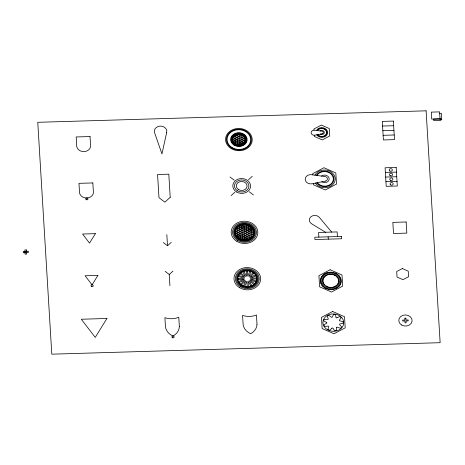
<?xml version="1.0" encoding="UTF-8"?>
<svg xmlns="http://www.w3.org/2000/svg" width="465" height="465" viewBox="0 0 465 465"><rect width="100%" height="100%" fill="white"/><g stroke="black" fill="none" stroke-linecap="round" stroke-linejoin="round"><path stroke-width="0.7" d="M336.573 327.72L336.509 330.476L334.538 330.824L333.045 328.337A0.686 0.575 2.4 0 0 331.94 328.203M243.59 285.911L245.753 280.866L241.428 284.807M249.908 271.165L247.746 276.21L247.421 270.828M244.7 286.254L246.863 281.215L247.194 286.591M251.024 271.514L248.862 276.553L253.181 272.618M331.923 328.22L329.755 330.266L327.953 329.476L328.714 326.79A0.686 0.575 2.4 0 0 327.959 326.099L324.675 326.488L323.884 324.919L326.54 323.297A0.686 0.575 2.4 0 0 326.488 322.367M163.378 242.596L167.505 245.764L171.236 242.364M231.146 195.579L234.877 192.173M248.508 179.746L252.239 176.345M169.917 285.644L169.243 274.513L172.974 271.112M240.55 284.132L244.875 280.192L239.051 282.424M254.059 273.292L249.74 277.227L255.564 274.995M232.907 137.512L239.15 134.211L243.927 136.309M232.477 139.988L242.05 134.937M233.122 141.906L243.863 136.239M234.482 143.447L244.962 137.913M236.604 144.58L245.305 139.982M240.422 144.818L243.951 142.953M235.726 229.292L244.898 224.456M235.063 231.907L248.019 225.066M235.302 234.029L250.24 226.153M236.115 235.854L251.896 227.53M237.388 237.441L253.076 229.164M239.144 238.766L253.785 231.041M241.504 239.777L253.89 233.238M244.939 240.219L252.925 236.005M336.945 317.798L339.834 316.502L341.211 317.758L339.398 320.048A0.686 0.575 2.4 0 0 339.822 320.914L343.083 321.489L343.187 323.181L340.02 323.936A0.686 0.575 2.4 0 0 339.683 324.82L341.769 327.005L340.554 328.337L337.509 327.209A0.686 0.575 2.4 0 0 336.573 327.697M238.545 281.528L244.363 279.296L237.929 279.482M256.07 275.896L250.246 278.128L256.68 277.942M439.704 113.332L441.366 113.286L441.75 119.592L440.088 119.639L439.599 111.879L431.276 112.123L431.694 119.081L440.018 118.837M382.567 126.044L393.663 125.719M382.846 130.682L393.942 130.357M383.125 135.321L394.221 134.99M385.375 172.422L396.465 172.091M385.654 177.06L396.75 176.729M385.933 181.693L397.029 181.367M24.912 251.344L26.476 251.298M237.871 278.494L244.305 278.308L238.237 276.419M256.744 278.924L250.31 279.116L256.378 281M238.632 275.495L244.7 277.378L239.923 273.711M255.983 281.924L249.908 280.04L254.692 283.714M243.555 224.479L252.681 228.484M235.755 134.844L245.276 139.029M233.878 136.135L245.09 141.081M232.785 137.78L244.119 142.772M232.454 139.767L242.381 144.138M233.378 142.302L239.394 144.946M240.364 225.188L253.814 231.117M238.208 226.374L253.896 233.273M236.673 227.827L253.367 235.168M235.645 229.495L252.338 236.848M235.116 231.39L250.804 238.289M235.197 233.558L248.647 239.475M236.33 236.179L245.456 240.196M326.471 322.361L323.646 320.897L324.239 319.292L327.546 319.49A0.686 0.575 2.4 0 0 328.22 318.757L327.145 316.119L328.842 315.224L331.254 317.147A0.686 0.575 2.4 0 0 332.341 316.961L333.539 314.387L335.544 314.619L335.933 317.368A0.686 0.575 2.4 0 0 336.922 317.81M325.552 232.262L311.823 223.909A5.563 4.644 2.4 0 1 310.765 216.899A5.563 4.644 2.4 0 1 319.205 217.207L331.667 232.082M230.024 177.002L234.151 180.17M249.234 191.749L253.367 194.922M335.341 273.118L339.671 276.437M332.731 272.362L340.793 278.547M330.877 272.188L335.195 275.507M336.834 276.762L341.159 280.081M329.336 272.257L332.19 274.449M338.357 279.18L341.211 281.372M327.988 272.478L330.406 274.333M338.648 280.657L341.066 282.511M326.79 272.81L328.976 274.484M338.59 281.86L340.769 283.534M325.715 273.234L327.761 274.798M338.317 282.9L340.357 284.47M324.744 273.734L326.703 275.239M337.881 283.819L339.839 285.324M323.861 274.309L325.779 275.78M337.317 284.638L339.229 286.109M323.076 274.955L324.977 276.413M336.631 285.359L338.532 286.818M322.373 275.669L324.291 277.14M335.829 285.992L337.741 287.463M321.763 276.454L323.721 277.954M334.905 286.539L336.863 288.038M321.245 277.309L323.291 278.872M333.847 286.975L335.887 288.544M320.833 278.239L323.018 279.918M332.626 287.294L334.812 288.968M320.542 279.267L322.96 281.122M331.196 287.446L333.614 289.3M320.397 280.407L323.251 282.598M329.418 287.329L332.272 289.521M320.449 281.697L324.768 285.01M326.407 286.271L330.731 289.585M320.815 283.226L328.871 289.41M321.937 285.341L326.261 288.66M240.713 272.984L245.497 276.658L242.736 271.758M253.896 284.435L249.118 280.767L251.879 285.667M165.116 271.345L169.243 274.513M243.8 271.351L246.56 276.245L246.241 270.863M250.809 286.074L248.048 281.18L248.374 286.556M337.41 236.557L337.131 231.919L318.583 232.471L318.862 237.104M328.139 236.83L328.278 239.15M313.98 130.177L313.91 129.003L321.373 125.068L329.284 128.549L329.731 135.972L322.268 139.907L314.357 136.425L314.288 135.257M312.835 174.875L312.759 173.637L323.954 167.731L335.823 172.957L336.497 184.088L325.302 189.993L313.433 184.768L313.358 183.536M253.431 229.861L253.698 234.273M250.961 226.664L251.623 237.609M243.98 136.361L244.352 142.488M248.612 225.281L249.449 239.12M241.62 134.751L242.195 144.237M246.311 224.612L247.235 239.928M239.324 134.222L239.969 144.888M244.02 224.45L244.974 240.219M237.057 134.402L237.691 144.847M241.777 224.746L242.701 240.062M234.854 135.344L235.377 144.04M239.562 225.548L240.399 239.388M237.377 227.065L238.039 238.01M235.313 230.396L235.581 234.813M166.83 234.633L167.505 245.764M26.581 251.321L26.662 252.687M24.814 251.373L24.895 252.739M321.507 176.084A4.528 3.778 2.4 0 1 327.749 176.159A4.528 3.778 2.4 0 1 328.063 181.373A4.528 3.778 2.4 0 1 321.856 181.815M316.868 175.439A8.725 7.283 2.4 0 1 329.894 173.119A8.725 7.283 2.4 0 1 330.569 184.274A8.725 7.283 2.4 0 1 317.31 182.733M316.252 175.352A9.317 7.777 2.4 0 1 330.197 172.695A9.317 7.777 2.4 0 1 330.923 184.681A9.317 7.777 2.4 0 1 316.706 182.855M314.927 175.166A10.608 8.852 2.4 0 1 330.859 171.777A10.608 8.852 2.4 0 1 331.696 185.558A10.608 8.852 2.4 0 1 315.41 183.117M316.485 130.462A5.83 4.871 2.4 0 1 325.244 128.59A5.83 4.871 2.4 0 1 325.703 136.169A5.83 4.871 2.4 0 1 316.746 134.821M317.211 130.56A5.121 4.278 2.4 0 1 324.884 129.096A5.121 4.278 2.4 0 1 325.279 135.687A5.121 4.278 2.4 0 1 317.461 134.676M317.543 130.607A4.801 4.011 2.4 0 1 324.715 129.322A4.801 4.011 2.4 0 1 325.087 135.466A4.801 4.011 2.4 0 1 317.787 134.612M320.1 130.961A2.488 2.075 2.4 0 1 323.535 131.002A2.488 2.075 2.4 0 1 323.71 133.868A2.488 2.075 2.4 0 1 320.292 134.106M166.703 132.426L161.948 153.909L154.613 132.787A6.254 5.22 2.4 0 1 160.262 126.085A6.254 5.22 2.4 0 1 166.703 132.426M95.383 233.651L89.536 243.114L82.572 234.029L95.383 233.651M97.906 275.385L92.064 284.853L85.095 275.762L97.906 275.385M106.933 318.478L95.244 337.41L81.311 319.24L106.933 318.478M170.207 197.311L164.866 202.17L158.972 197.642L157.571 174.509L168.807 174.177L170.207 197.311M330.127 269.758L318.932 275.664L319.606 286.795L331.475 292.02L342.67 286.115L341.996 274.984L330.127 269.758M402.306 268.555L396.709 271.508L397.046 277.07L402.981 279.68L408.578 276.727L408.241 271.165L402.306 268.555M332.655 311.498L321.46 317.403L322.135 328.534L334.004 333.754L345.193 327.848L344.524 316.717L332.655 311.498M325.314 181.118L312.131 183.78A5.551 4.633 2.4 0 1 305.209 179.438A5.551 4.633 2.4 0 1 311.579 174.701L325.041 176.578A2.773 2.319 2.4 0 1 327.401 178.781A2.773 2.319 2.4 0 1 325.314 181.118M322.199 133.722L314.95 135.181A3.046 2.54 2.4 0 1 311.143 132.804A3.046 2.54 2.4 0 1 314.648 130.206L322.047 131.235A1.517 1.267 2.4 0 1 322.199 133.722M426.103 110.821L37.764 122.307L51.795 354.179L440.14 342.693L426.103 110.821M440.878 118.918L433.595 119.133L433.676 120.522L440.96 120.307L440.878 118.918M393.378 121.08L382.282 121.406L383.41 139.959L394.5 139.628L393.378 121.08M90.036 136.553L76.167 136.966L76.754 146.696A7.004 5.847 2.4 0 0 84.002 151.602A7.004 5.847 2.4 0 0 90.629 146.283L90.036 136.553M396.186 167.452L385.09 167.784L386.212 186.331L397.308 186.006L396.186 167.452M92.843 182.931L78.974 183.338L79.562 193.068A7.004 5.847 2.4 0 0 86.804 197.974A7.004 5.847 2.4 0 0 93.43 192.661L92.843 182.931M406.154 221.979L392.844 222.375L393.512 233.506L406.829 233.11L406.154 221.979M341.45 236.435L314.822 237.226L314.962 239.545L341.589 238.754L341.45 236.435M26.395 249.932L24.831 249.978L25.081 254.128L26.645 254.082L26.395 249.932M28.144 251.274L23.25 251.42L23.331 252.786L28.226 252.64L28.144 251.274M405.858 318.159L404.759 318.188L404.87 320.048L402.649 320.118L402.702 321.036L404.928 320.966L405.038 322.826L406.137 322.797L406.026 320.937L408.253 320.867L408.194 319.955L405.968 320.019L405.858 318.159M257.011 324.245L256.447 314.974A16.67 13.915 2.4 0 1 242.579 315.386L243.137 324.657A13.927 11.625 2.4 0 0 250.635 333.725A13.927 11.625 2.4 0 0 257.011 324.245M179.339 326.546L178.781 317.27A16.67 13.915 2.4 0 1 164.906 317.682L165.47 326.953A13.927 11.625 2.4 0 0 172.968 336.026A13.927 11.625 2.4 0 0 179.339 326.546M172.381 337.7A1.11 0.93 2.4 0 0 174.131 337.049A1.11 0.93 2.4 0 0 172.562 336.102A1.11 0.93 2.4 0 0 172.381 337.7M91.477 286.527A1.11 0.93 2.4 0 0 93.227 285.876A1.11 0.93 2.4 0 0 91.657 284.929A1.11 0.93 2.4 0 0 91.477 286.527M86.223 199.654A1.11 0.93 2.4 0 0 87.966 199.003A1.11 0.93 2.4 0 0 86.397 198.055A1.11 0.93 2.4 0 0 86.223 199.654M401.597 324.989A6.667 5.568 2.4 0 0 412.083 321.088A6.667 5.568 2.4 0 0 402.661 315.398A6.667 5.568 2.4 0 0 401.597 324.989M239.603 287.701A13.334 11.131 2.4 0 0 260.58 279.907A13.334 11.131 2.4 0 0 241.73 268.526A13.334 11.131 2.4 0 0 239.603 287.701M241.852 285.08A9.445 7.888 2.4 0 0 256.709 279.558A9.445 7.888 2.4 0 0 243.358 271.496A9.445 7.888 2.4 0 0 241.852 285.08M241.509 285.481A10.038 8.376 2.4 0 0 257.296 279.61A10.038 8.376 2.4 0 0 243.114 271.043A10.038 8.376 2.4 0 0 241.509 285.481M241.027 286.045A10.875 9.079 2.4 0 0 258.127 279.686A10.875 9.079 2.4 0 0 242.759 270.403A10.875 9.079 2.4 0 0 241.027 286.045M240.428 286.742A11.904 9.939 2.4 0 0 259.156 279.779A11.904 9.939 2.4 0 0 242.329 269.619A11.904 9.939 2.4 0 0 240.428 286.742M236.801 241.329A13.334 11.131 2.4 0 0 257.773 233.529A13.334 11.131 2.4 0 0 238.923 222.148A13.334 11.131 2.4 0 0 236.801 241.329M239.045 238.708A9.445 7.888 2.4 0 0 253.902 233.18A9.445 7.888 2.4 0 0 240.55 225.118A9.445 7.888 2.4 0 0 239.045 238.708M238.685 239.126A10.073 8.411 2.4 0 0 254.529 233.238A10.073 8.411 2.4 0 0 240.289 224.642A10.073 8.411 2.4 0 0 238.685 239.126M238.225 239.661A10.858 9.068 2.4 0 0 255.308 233.308A10.858 9.068 2.4 0 0 239.957 224.043A10.858 9.068 2.4 0 0 238.225 239.661M237.603 240.388A11.945 9.968 2.4 0 0 256.389 233.407A11.945 9.968 2.4 0 0 239.51 223.212A11.945 9.968 2.4 0 0 237.603 240.388M236.557 191.958A8.887 7.423 2.4 0 0 250.542 186.756A8.887 7.423 2.4 0 0 237.975 179.17A8.887 7.423 2.4 0 0 236.557 191.958M238.574 189.598A5.4 4.505 2.4 0 0 247.066 186.442A5.4 4.505 2.4 0 0 239.434 181.838A5.4 4.505 2.4 0 0 238.574 189.598M237.516 190.842A7.237 6.039 2.4 0 0 248.897 186.61A7.237 6.039 2.4 0 0 238.667 180.432A7.237 6.039 2.4 0 0 237.516 190.842M231.186 148.579A13.334 11.131 2.4 0 0 252.164 140.779A13.334 11.131 2.4 0 0 233.314 129.398A13.334 11.131 2.4 0 0 231.186 148.579M235.174 143.923A6.434 5.371 2.4 0 0 245.288 140.163A6.434 5.371 2.4 0 0 236.197 134.67A6.434 5.371 2.4 0 0 235.174 143.923M234.796 144.365A7.085 5.917 2.4 0 0 245.939 140.221A7.085 5.917 2.4 0 0 235.924 134.176A7.085 5.917 2.4 0 0 234.796 144.365M234.412 144.813A7.748 6.469 2.4 0 0 246.601 140.279A7.748 6.469 2.4 0 0 235.65 133.664A7.748 6.469 2.4 0 0 234.412 144.813M234.116 145.161A8.265 6.899 2.4 0 0 247.113 140.325A8.265 6.899 2.4 0 0 235.43 133.275A8.265 6.899 2.4 0 0 234.116 145.161M232.07 147.55A11.805 9.858 2.4 0 0 250.641 140.645A11.805 9.858 2.4 0 0 233.953 130.566A11.805 9.858 2.4 0 0 232.07 147.55M231.698 147.98A12.445 10.393 2.4 0 0 251.274 140.697A12.445 10.393 2.4 0 0 233.686 130.078A12.445 10.393 2.4 0 0 231.698 147.98M327.314 329.65A10.416 8.696 2.4 0 0 343.699 323.559A10.416 8.696 2.4 0 0 328.976 314.666A10.416 8.696 2.4 0 0 327.314 329.65M324.785 287.911A10.416 8.696 2.4 0 0 341.171 281.819A10.416 8.696 2.4 0 0 326.447 272.932A10.416 8.696 2.4 0 0 324.785 287.911M326.267 286.184A7.859 6.556 2.4 0 0 338.625 281.592A7.859 6.556 2.4 0 0 327.517 274.885A7.859 6.556 2.4 0 0 326.267 286.184M390.716 184.907A1.564 1.308 2.4 0 0 393.181 183.989A1.564 1.308 2.4 0 0 390.966 182.658A1.564 1.308 2.4 0 0 390.716 184.907M390.437 180.269A1.564 1.308 2.4 0 0 392.896 179.351A1.564 1.308 2.4 0 0 390.687 178.019A1.564 1.308 2.4 0 0 390.437 180.269M390.158 175.631A1.564 1.308 2.4 0 0 392.617 174.718A1.564 1.308 2.4 0 0 390.408 173.381A1.564 1.308 2.4 0 0 390.158 175.631M389.873 170.992A1.564 1.308 2.4 0 0 392.338 170.08A1.564 1.308 2.4 0 0 390.123 168.743A1.564 1.308 2.4 0 0 389.873 170.992"/></g></svg>
